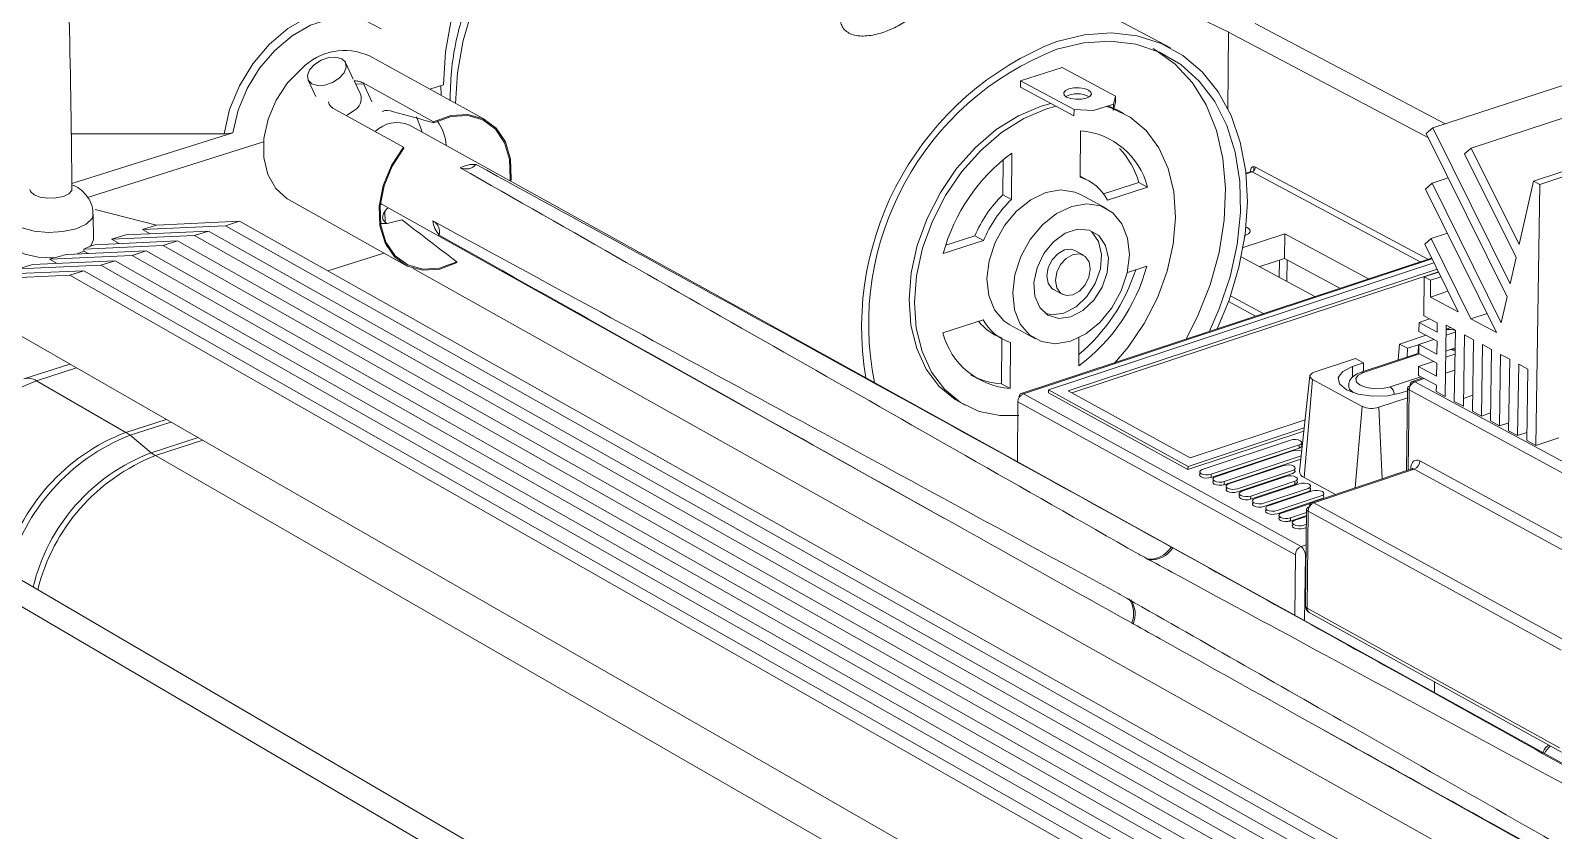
# Model space of a CAD drawing. Header units: millimetres. Extents: x -151 to 157, y -71 to 282.
# Drawn here: x -66.5 to 25.2, y 12.4 to 60.5 of the extents above; entities that cross this region are included whole.
import ezdxf

# ---------------------------------------------------------------- set-up
doc = ezdxf.new("R2010")
doc.units = ezdxf.units.MM

msp = doc.modelspace()

# ---------------------------------------------------------------- linework, layer by layer
at = {"color": 7, "linetype": 'Continuous', "lineweight": 15}
for p, q in [((2.138, 59.461), (-22.451, 72.536)), ((18.653, 54.898), (7.237, 60.934)), ((5.634, 60.418), (17.648, 54.054)), ((-39.082, 55.137), (-46.062, 58.988)), ((-47.035, 57.589), (-47.498, 58.583)), ((-6.883, 57.483), (-4.382, 58.286)), ((-4.382, 58.286), (-1.166, 56.565)), ((-49.756, 57.53), (-49.291, 56.536)), ((-46.589, 56.632), (-46.985, 57.483)), ((-46.42, 57.297), (-46.891, 57.282)), ((-42.204, 55.009), (-46.447, 57.357)), ((-6.883, 57.483), (-6.885, 57.102)), ((-3.669, 55.758), (-6.883, 57.483)), ((26.963, 57.609), (17.916, 54.658)), ((-0.995, 55.693), (-1.615, 55.973)), ((-1.304, 56.074), (-1.166, 56.565)), ((-1.166, 56.565), (-1.169, 56.184)), ((29.277, 56.398), (20.224, 53.436)), ((-48.258, 55.843), (-44.018, 53.489)), ((-42.204, 55.009), (-42.18, 54.957)), ((-0.674, 55.521), (-0.995, 55.693)), ((-54.29, 54.361), (-63.962, 51.305)), ((30.242, 13.884), (-43.66, 54.821)), ((-3.272, 54.473), (-3.294, 51.688)), ((17.916, 54.658), (17.523, 54.307)), ((22.563, 45.273), (17.916, 54.658)), ((33.04, 54.428), (23.978, 51.45)), ((33.425, 54.226), (24.363, 51.246)), ((20.224, 53.436), (19.83, 53.085)), ((23.102, 47.628), (20.224, 53.436)), ((-7.948, 50.625), (-7.933, 52.736)), ((-7.432, 50.345), (-7.412, 53.135)), ((-2.818, 51.486), (-3.294, 51.743)), ((-1.888, 50.677), (0.234, 51.367)), ((6.971, 52.016), (6.675, 51.919)), ((17.869, 51.321), (17.476, 50.972)), ((18.843, 51.64), (17.869, 51.321)), ((22.025, 42.924), (17.869, 51.321)), ((23.978, 51.45), (23.102, 47.628)), ((24.363, 51.246), (23.978, 51.45)), ((-7.948, 50.625), (-7.432, 50.345)), ((-1.719, 49.801), (-3.271, 50.64)), ((-1.649, 50.308), (0.751, 51.089)), ((24.114, 35.539), (24.363, 51.246)), ((-58.865, 48.806), (-62.553, 49.73)), ((-50.889, 50.313), (-43.934, 46.415)), ((-45.434, 50.009), (-45.308, 50.051)), ((-45.4, 50.091), (-11.508, 31.17)), ((-45.127, 49.614), (-45.124, 48.994)), ((-62.668, 47.921), (-62.681, 49.446)), ((-58.865, 48.806), (-59.711, 48.537)), ((-59.711, 48.537), (-54.726, 48.766)), ((-58.865, 48.806), (-53.878, 49.036)), ((-53.878, 49.036), (-54.726, 48.766)), ((-54.726, 48.766), (11.335, 11.552)), ((-53.878, 49.036), (12.2, 11.851)), ((-57.613, 47.847), (-62.591, 47.622)), ((-60.726, 48.214), (-61.573, 47.945)), ((-61.573, 47.945), (-56.593, 48.171)), ((-61.573, 47.945), (-61.12, 47.688)), ((-55.744, 48.442), (-60.726, 48.214)), ((-59.711, 48.537), (-59.259, 48.281)), ((-57.613, 47.847), (-58.463, 47.576)), ((-57.613, 47.847), (8.389, 10.536)), ((-55.744, 48.442), (-56.593, 48.171)), ((-56.593, 48.171), (9.43, 10.895)), ((-55.744, 48.442), (10.296, 11.194)), ((-11.536, 47.092), (-9.114, 47.879)), ((-11.387, 47.589), (-9.629, 48.16)), ((-9.629, 48.16), (-9.114, 47.879)), ((9.006, 48.282), (6.503, 47.461)), ((8.989, 46.788), (9.006, 48.282)), ((14.054, 45.569), (9.006, 48.282)), ((17.822, 47.99), (17.43, 47.643)), ((18.794, 48.31), (17.822, 47.99)), ((20.21, 43.162), (17.822, 47.99)), ((-65.308, 46.758), (-60.337, 46.979)), ((-65.075, 46.832), (-65.308, 46.758)), ((-65.308, 46.758), (-64.853, 46.499)), ((-59.485, 47.251), (-64.257, 47.037)), ((-63.238, 47.361), (-58.463, 47.576)), ((-63.237, 47.238), (-62.985, 47.094)), ((-62.591, 47.622), (-62.822, 47.548)), ((-59.485, 47.251), (-60.337, 46.979)), ((-60.337, 46.979), (5.609, 9.578)), ((-59.485, 47.251), (6.479, 9.878)), ((-58.463, 47.576), (7.521, 10.237)), ((-45.051, 47.591), (-44.654, 47.11)), ((17.839, 46.817), (-6.851, 38.674)), ((6.395, 46.896), (10.828, 44.505)), ((7.501, 46.299), (8.989, 46.788)), ((8.989, 46.788), (12.317, 44.996)), ((22.922, 46.842), (22.563, 45.273)), ((-63.238, 46.056), (-68.202, 45.839)), ((-66.328, 46.434), (-67.179, 46.164)), ((-67.179, 46.164), (-62.213, 46.382)), ((-61.36, 46.654), (-66.328, 46.434)), ((-63.238, 46.056), (-64.093, 45.783)), ((-63.238, 46.056), (2.648, 8.556)), ((-61.36, 46.654), (-62.213, 46.382)), ((-62.213, 46.382), (3.694, 8.917)), ((-61.36, 46.654), (4.565, 9.218)), ((27.214, 6.607), (-43.429, 46.197)), ((17.978, 46.535), (-5.201, 38.887)), ((18.171, 46.145), (-4.017, 38.819)), ((18.251, 45.983), (-3.801, 38.7)), ((9.135, 45.418), (9.15, 46.701)), ((18.256, 45.974), (17.403, 45.692)), ((-69.054, 45.568), (-64.093, 45.783)), ((-64.093, 45.783), (1.776, 8.256)), ((17.403, 45.692), (17.371, 43.349)), ((17.783, 45.489), (17.403, 45.692)), ((17.769, 44.473), (17.783, 45.489)), ((18.395, 45.691), (17.783, 45.489)), ((18.825, 44.822), (17.769, 44.473)), ((19.442, 43.574), (17.769, 44.473)), ((22.383, 44.49), (22.025, 42.924)), ((17.725, 43.158), (17.092, 42.948)), ((21.181, 43.484), (20.21, 43.162)), ((21.75, 42.336), (20.21, 43.162)), ((-7.538, 42.795), (-5.99, 41.947)), ((17.51, 42.173), (15.911, 41.642)), ((17.092, 42.948), (17.084, 42.402)), ((18.176, 42.365), (17.092, 42.948)), ((19.271, 42.352), (18.72, 42.169)), ((19.272, 42.484), (19.21, 38.19)), ((-8.024, 39.25), (-8.006, 41.957)), ((-7.51, 38.967), (-7.491, 41.738)), ((-3.372, 42.03), (-3.385, 40.326)), ((15.837, 40.688), (15.911, 41.642)), ((16.386, 41.385), (15.911, 41.642)), ((17.074, 41.622), (17.066, 41.077)), ((17.976, 41.922), (17.074, 41.622)), ((18.158, 41.038), (17.074, 41.622)), ((19.255, 41.286), (19.038, 41.331)), ((20.36, 41.899), (20.297, 37.603)), ((20.841, 37.309), (20.905, 41.606)), ((21.45, 41.313), (21.385, 37.015)), ((-64.084, 40.437), (-66.849, 39.551)), ((13.269, 40.765), (10.788, 39.942)), ((13.083, 40.288), (13.745, 40.508)), ((17.066, 41.096), (13.61, 39.947)), ((17.956, 40.597), (17.055, 40.297)), ((19.251, 41.028), (18.702, 40.845)), ((21.93, 36.72), (21.996, 41.02)), ((22.542, 40.727), (22.475, 36.425)), ((23.021, 36.13), (23.088, 40.433)), ((-66.096, 39.428), (-60.708, 36.327)), ((10.52, 39.72), (9.895, 33.984)), ((10.677, 39.513), (10.173, 33.613)), ((10.677, 39.513), (13.66, 37.892)), ((17.318, 39.606), (16.689, 39.397)), ((17.055, 40.297), (17.048, 39.752)), ((18.139, 39.712), (17.055, 40.297)), ((23.635, 40.139), (23.567, 35.835)), ((-8.024, 39.25), (-7.51, 38.967)), ((-5.201, 38.887), (-5.202, 38.696)), ((-5.202, 38.696), (3.186, 34.082)), ((-5.201, 38.887), (3.188, 34.273)), ((-4.017, 38.819), (3.324, 34.784)), ((16.395, 38.994), (16.327, 34.017)), ((33.18, 29.844), (16.491, 38.877)), ((16.831, 39.377), (33.524, 30.351)), ((-10.543, 38.138), (-10.225, 37.962)), ((9.65, 28.959), (-7.051, 38.165)), ((14.67, 37.834), (16.387, 38.407)), ((3.324, 34.784), (10.233, 37.086)), ((3.186, 34.082), (10.159, 36.407)), ((3.188, 34.273), (10.181, 36.604)), ((9.346, 35.861), (4.048, 34.094)), ((-8.959, 6.144), (-58.938, 34.925)), ((4.574, 33.612), (9.873, 35.381)), ((4.576, 33.803), (9.875, 35.572)), ((9.479, 35.206), (4.84, 33.658)), ((5.369, 33.367), (9.996, 34.913)), ((3.188, 34.273), (3.186, 34.082)), ((5.367, 33.176), (9.975, 34.715)), ((16.658, 34.127), (10.619, 32.102)), ((16.8, 34.108), (10.761, 32.082)), ((32.046, 25.805), (16.8, 34.108)), ((17.14, 34.608), (32.389, 26.311)), ((-79.324, 33.077), (-14.451, -4.974)), ((-12.685, -4.359), (-77.595, 33.633)), ((9.082, 33.673), (6.428, 32.785)), ((6.956, 32.302), (9.61, 33.191)), ((6.958, 32.494), (9.613, 33.382)), ((10.173, 33.613), (12.054, 32.583)), ((6.268, 32.644), (6.266, 32.453)), ((6.958, 32.494), (6.956, 32.302)), ((9.347, 30.988), (10.32, 31.314)), ((9.349, 31.18), (10.323, 31.506)), ((10.325, 31.698), (10.255, 25.872)), ((10.42, 31.58), (10.35, 25.753)), ((25.637, 23.225), (10.42, 31.58)), ((10.35, 25.753), (25.541, 17.347)), ((10.478, 25.49), (25.668, 17.082)), ((18.027, 21.311), (18.018, 20.655)), ((11.322, 18.424), (30.457, 7.741))]:
    msp.add_line(p, q, dxfattribs=at)
at = {"color": 8, "linetype": 'Continuous', "lineweight": 15}
for p, q in [((5.634, 60.418), (5.586, 55.802)), ((7.143, 52.32), (7.14, 52.06)), ((7.244, 52.291), (17.613, 46.743)), ((7.05, 52.005), (6.679, 51.884)), ((17.159, 46.593), (7.05, 52.005)), ((8.682, 45.662), (8.694, 46.691)), ((7.251, 43.325), (5.628, 44.204)), ((5.745, 44.536), (7.705, 43.475)), ((17.119, 41.048), (13.749, 39.928)), ((-63.678, 40.204), (-66.096, 39.428)), ((13.075, 39.621), (13.083, 40.288)), ((15.348, 39.062), (17.189, 39.675)), ((17.394, 39.565), (16.831, 39.377)), ((13.064, 38.754), (13.064, 38.769)), ((16.491, 38.877), (16.425, 34.049)), ((16.555, 39.135), (16.564, 39.137)), ((16.555, 39.122), (16.555, 39.135)), ((13.66, 37.892), (13.237, 32.98)), ((14.67, 37.834), (14.869, 33.527)), ((-60.708, 36.327), (-58.286, 37.11)), ((16.589, 34.104), (16.589, 34.126)), ((16.589, 34.126), (16.612, 34.112)), ((10.486, 31.841), (10.494, 31.843)), ((10.486, 31.83), (10.486, 31.841)), ((9.987, 29.455), (10.299, 29.56))]:
    msp.add_line(p, q, dxfattribs=at)
at = {"color": 144, "linetype": 'Continuous', "lineweight": 0}
for p, q in [((-46.447, 57.357), (-45.922, 56.228)), ((-42.428, 56.984), (-41.597, 57.247)), ((-41.762, 57.195), (-41.749, 56.609)), ((-3.672, 55.376), (-6.885, 57.102)), ((-1.304, 56.074), (-2.49, 55.691)), ((-1.169, 56.184), (-1.307, 55.693)), ((-1.307, 55.693), (-1.304, 56.074)), ((-3.672, 55.376), (-3.669, 55.758)), ((-3.669, 55.758), (-2.49, 55.691)), ((17.523, 54.307), (22.383, 44.49)), ((-63.017, 50.468), (-52.429, 53.819)), ((-44.018, 53.489), (-43.994, 53.437)), ((19.83, 53.085), (22.922, 46.842)), ((0.234, 51.367), (0.751, 51.089)), ((6.933, 52.003), (6.933, 52.009)), ((17.476, 50.972), (21.75, 42.336)), ((-45.006, 48.9), (-45.02, 48.907)), ((6.755, 48.657), (6.675, 48.7)), ((-62.822, 47.548), (-62.668, 47.921)), ((-63.238, 47.361), (-63.237, 47.238)), ((-45.192, 47.12), (-48.557, 46.041)), ((17.865, 46.763), (-6.717, 38.655)), ((-3.102, 46.987), (-3.619, 47.268)), ((17.43, 47.643), (19.442, 43.574)), ((-40.785, 46.54), (-40.845, 46.574)), ((0.708, 46.334), (-0.461, 45.951)), ((-4.896, 44.92), (-4.38, 44.638)), ((7.275, -0.514), (-69.03, 43.276)), ((-9.144, 43.108), (-11.563, 42.316)), ((17.371, 43.349), (18.184, 42.911)), ((17.084, 42.402), (18.169, 41.818)), ((18.184, 42.911), (18.176, 42.365)), ((18.668, 38.484), (18.729, 42.776)), ((18.991, 42.635), (18.726, 42.547)), ((18.729, 42.776), (19.272, 42.484)), ((19.754, 37.897), (19.816, 42.191)), ((19.816, 42.191), (20.36, 41.899)), ((16.379, 40.868), (16.386, 41.385)), ((16.386, 41.385), (17.046, 41.604)), ((17.039, 41.087), (17.046, 41.604)), ((18.169, 41.818), (18.158, 41.038)), ((19.257, 41.404), (18.707, 41.221)), ((20.905, 41.606), (21.45, 41.313)), ((13.745, 40.508), (13.269, 40.765)), ((13.738, 39.99), (13.745, 40.508)), ((17.066, 41.077), (18.15, 40.492)), ((18.15, 40.492), (18.139, 39.712)), ((21.996, 41.02), (22.542, 40.727)), ((23.088, 40.433), (23.635, 40.139)), ((17.048, 39.752), (18.131, 39.167)), ((19.238, 40.078), (18.688, 39.895)), ((-6.717, 38.655), (9.987, 29.455)), ((13.064, 38.754), (13.079, 38.758)), ((13.114, 38.722), (13.115, 38.733)), ((16.015, 38.701), (16.393, 38.827)), ((18.131, 39.167), (18.126, 38.777)), ((18.126, 38.777), (18.668, 38.484)), ((20.311, 38.558), (19.76, 38.374)), ((-7.051, 38.165), (-7.076, 34.556)), ((19.21, 38.19), (19.754, 37.897)), ((20.297, 37.603), (20.841, 37.309)), ((-58.002, 36.947), (-60.459, 36.152)), ((21.393, 37.493), (20.841, 37.309)), ((21.385, 37.015), (21.93, 36.72)), ((22.483, 36.905), (21.93, 36.72)), ((-59.188, 35.1), (-60.459, 36.152)), ((-59.188, 35.1), (-56.373, 36.012)), ((-56.088, 35.848), (-58.938, 34.925)), ((22.475, 36.425), (23.021, 36.13)), ((23.575, 36.316), (23.021, 36.13)), ((23.567, 35.835), (24.114, 35.539)), ((25.502, 36.006), (24.114, 35.539)), ((9.875, 35.572), (9.873, 35.381)), ((8.95, 34.33), (5.634, 33.222)), ((6.163, 32.931), (9.479, 34.04)), ((4.576, 33.803), (4.574, 33.612)), ((5.369, 33.367), (5.367, 33.176)), ((6.161, 32.739), (9.477, 33.848)), ((9.878, 33.237), (7.224, 32.348)), ((9.613, 33.382), (9.61, 33.191)), ((7.752, 31.864), (10.407, 32.754)), ((7.754, 32.056), (10.409, 32.946)), ((10.675, 32.8), (8.02, 31.91)), ((8.549, 31.426), (11.204, 32.317)), ((8.551, 31.618), (11.207, 32.509)), ((10.761, 32.082), (25.982, 23.733)), ((8.766, 31.206), (8.662, 31.171)), ((10.55, 32.053), (8.817, 31.472)), ((9.349, 31.18), (9.347, 30.988)), ((10.32, 31.27), (9.615, 31.033)), ((9.119, 30.95), (9.347, 31.027)), ((10.145, 30.548), (10.312, 30.604)), ((10.148, 30.741), (10.314, 30.796)), ((9.65, 28.959), (9.607, 25.314)), ((10.249, 28.924), (10.202, 24.985)), ((10.292, 28.938), (10.249, 28.924))]:
    msp.add_line(p, q, dxfattribs=at)
at = {"color": 7, "linetype": 'Continuous', "lineweight": 15, "flags": 128}
for points in [[(-19.236, 70.827), (-19.664, 71.529), (-20.669, 72.77), (-21.859, 73.774), (-23.209, 74.521), (-24.693, 74.994), (-26.281, 75.182), (-27.94, 75.083), (-29.637, 74.695), (-31.337, 74.028), (-33.004, 73.094), (-34.605, 71.912), (-36.105, 70.506), (-37.474, 68.904), (-38.684, 67.141), (-39.708, 65.252), (-40.526, 63.277), (-41.121, 61.256), (-41.48, 59.232), (-41.597, 57.247)], [(-54.806, 54.288), (-54.471, 55.752), (-53.889, 57.182), (-53.086, 58.511), (-52.098, 59.677), (-50.972, 60.628), (-49.76, 61.32), (-48.517, 61.722), (-47.3, 61.815), (-46.164, 61.596), (-45.163, 61.075)], [(-45.357, 60.613), (-46.284, 61.085), (-47.333, 61.282), (-48.455, 61.194), (-49.601, 60.824), (-50.719, 60.188), (-51.759, 59.316), (-52.674, 58.246), (-53.421, 57.026), (-53.968, 55.711), (-54.29, 54.361)], [(-4.711, 59.383), (-3.073, 59.77), (-1.475, 59.871), (0.049, 59.684), (1.466, 59.213), (2.748, 58.471), (3.866, 57.473), (4.798, 56.241), (5.524, 54.802), (6.03, 53.187), (6.305, 51.43), (6.344, 49.568), (6.146, 47.641), (5.717, 45.689), (5.065, 43.753), (4.473, 42.409)], [(-4.707, 59.856), (-3.048, 60.251), (-1.428, 60.362), (0.12, 60.189), (1.566, 59.734), (2.879, 59.01), (4.033, 58.03), (5.005, 56.815), (5.777, 55.392), (6.333, 53.788), (6.662, 52.036), (6.759, 50.173), (6.621, 48.235), (6.252, 46.261), (5.66, 44.292), (4.951, 42.567)], [(-50.136, 58.227), (-50.983, 57.362), (-51.671, 56.327), (-52.157, 55.185), (-52.411, 54.01), (-52.415, 52.874), (-52.171, 51.851), (-51.694, 51.005), (-51.014, 50.388), (-50.889, 50.313)], [(-4.114, 56.506), (-4.262, 56.629), (-4.288, 56.765), (-4.187, 56.894), (-3.974, 56.996), (-3.683, 57.056), (-3.357, 57.065), (-3.046, 57.02), (-2.797, 56.93), (-2.649, 56.808), (-2.623, 56.671), (-2.724, 56.542), (-2.936, 56.44), (-3.228, 56.38), (-3.554, 56.371), (-3.865, 56.416), (-4.114, 56.506)], [(-5.068, 56.126), (-5.646, 55.964), (-7.015, 55.385), (-8.346, 54.546), (-9.598, 53.473), (-10.732, 52.198), (-11.713, 50.76), (-12.511, 49.204), (-13.102, 47.578), (-13.467, 45.931), (-13.595, 44.314), (-13.483, 42.777), (-13.135, 41.367), (-12.561, 40.126), (-11.779, 39.093), (-10.814, 38.299), (-10.543, 38.138)], [(-4.747, 55.954), (-5.325, 55.792), (-6.695, 55.213), (-8.026, 54.373), (-9.278, 53.3), (-10.412, 52.024), (-11.393, 50.586), (-12.192, 49.03), (-12.782, 47.403), (-13.148, 45.756), (-13.276, 44.138), (-13.164, 42.601), (-12.816, 41.191), (-12.242, 39.95), (-11.46, 38.917), (-10.496, 38.123), (-9.377, 37.59), (-8.14, 37.335), (-6.987, 37.345)], [(-1.236, 40.486), (-0.416, 41.444), (0.555, 42.871), (1.347, 44.413), (1.935, 46.026), (2.301, 47.66), (2.435, 49.267), (2.331, 50.797), (1.994, 52.205), (1.431, 53.449), (0.661, 54.489), (-0.294, 55.295), (-1.405, 55.841), (-1.72, 55.94)], [(-42.899, 54.399), (-42.961, 54.637), (-43.239, 55.317)], [(-37.548, 51.435), (-37.533, 51.587), (-37.57, 52.764), (-37.877, 53.804), (-38.435, 54.635), (-39.204, 55.2), (-40.132, 55.46), (-41.156, 55.395), (-42.204, 55.009)], [(-42.18, 54.957), (-41.149, 55.332), (-40.143, 55.393), (-39.231, 55.136), (-38.475, 54.579), (-37.928, 53.761), (-37.625, 52.739), (-37.588, 51.582), (-37.599, 51.463)], [(-3.271, 50.64), (-3.612, 50.789), (-4.455, 50.92), (-5.363, 50.763), (-6.273, 50.329), (-7.125, 49.648), (-7.858, 48.767), (-8.423, 47.745), (-8.781, 46.652), (-8.908, 45.564), (-8.795, 44.555), (-8.45, 43.694), (-7.897, 43.039), (-7.538, 42.795)], [(-3.875, 41.823), (-2.967, 42.259), (-2.119, 42.94), (-1.388, 43.82), (-0.825, 44.84), (-0.466, 45.929), (-0.338, 47.015), (-0.448, 48.023), (-0.789, 48.885), (-1.339, 49.543), (-2.06, 49.951), (-2.903, 50.081), (-3.811, 49.923), (-4.723, 49.489), (-5.574, 48.807), (-6.308, 47.924), (-6.874, 46.901), (-7.233, 45.807), (-7.36, 44.718), (-7.247, 43.708), (-6.902, 42.846), (-6.349, 42.191), (-5.626, 41.787), (-4.782, 41.662), (-3.875, 41.823)], [(-3.864, 43.277), (-3.134, 43.657), (-2.481, 44.276), (-1.975, 45.066), (-1.672, 45.944), (-1.604, 46.814), (-1.778, 47.582), (-2.176, 48.165), (-2.755, 48.499), (-3.453, 48.548), (-4.193, 48.307), (-4.896, 47.801), (-5.485, 47.085), (-5.896, 46.237), (-6.084, 45.349), (-6.029, 44.518), (-5.737, 43.834), (-5.24, 43.371), (-4.592, 43.178), (-3.864, 43.277)], [(-4.277, 43.503), (-3.547, 43.882), (-2.894, 44.501), (-2.389, 45.292), (-2.086, 46.169), (-2.018, 47.039), (-2.192, 47.806), (-2.59, 48.389), (-2.631, 48.425)], [(-3.749, 44.601), (-3.347, 44.825), (-3.005, 45.199), (-2.774, 45.666), (-2.69, 46.155), (-2.766, 46.593), (-2.991, 46.911), (-3.329, 47.063), (-3.73, 47.024), (-4.133, 46.8), (-4.476, 46.426), (-4.707, 45.958), (-4.79, 45.468), (-4.714, 45.031), (-4.489, 44.713), (-4.151, 44.562), (-3.749, 44.601)], [(-5.428, 43.492), (-5.005, 43.404), (-4.277, 43.503)], [(10.788, 39.942), (10.687, 39.901), (10.608, 39.852), (10.553, 39.798), (10.524, 39.739), (10.522, 39.679), (10.548, 39.62), (10.6, 39.564), (10.677, 39.513)], [(13.083, 40.288), (12.498, 39.997), (12.225, 39.629), (12.305, 39.24), (12.726, 38.89), (13.426, 38.631), (14.297, 38.505), (15.206, 38.529), (16.015, 38.701)], [(13.749, 39.928), (13.43, 39.769), (13.281, 39.568), (13.324, 39.356), (13.555, 39.165), (13.936, 39.024), (14.411, 38.955), (14.907, 38.969), (15.348, 39.062)], [(16.589, 34.126), (16.602, 34.272), (16.634, 34.401), (16.686, 34.508), (16.755, 34.589), (16.838, 34.641), (16.932, 34.662), (17.034, 34.651), (17.14, 34.608)], [(6.266, 32.453), (6.283, 32.401), (6.359, 32.337), (6.486, 32.289), (6.644, 32.266), (6.809, 32.271), (6.956, 32.302)], [(6.428, 32.785), (6.321, 32.732), (6.271, 32.664), (6.285, 32.593), (6.361, 32.528), (6.488, 32.481), (6.646, 32.458), (6.811, 32.462), (6.958, 32.494)]]:
    msp.add_lwpolyline(points, dxfattribs=at)
at = {"color": 8, "linetype": 'Continuous', "lineweight": 15, "flags": 128}
for points in [[(-29.264, 72.974), (-30.914, 72.325), (-32.533, 71.416), (-34.087, 70.268), (-35.543, 68.901), (-36.873, 67.346), (-38.047, 65.633), (-39.041, 63.799), (-39.836, 61.881), (-40.413, 59.92), (-40.763, 57.955), (-40.877, 56.127)], [(-62.681, 49.446), (-62.753, 49.19), (-63.106, 48.848), (-63.713, 48.576), (-64.501, 48.406), (-65.374, 48.359), (-66.227, 48.44), (-66.956, 48.64), (-67.474, 48.934), (-67.717, 49.287), (-67.732, 49.396)], [(19.255, 41.245), (19.119, 41.283), (18.981, 41.312)]]:
    msp.add_lwpolyline(points, dxfattribs=at)
at = {"color": 144, "linetype": 'Continuous', "lineweight": 0, "flags": 128}
for points in [[(-47.881, 57.644), (-48.285, 57.386), (-48.74, 57.23), (-49.179, 57.2), (-49.533, 57.3), (-49.749, 57.516), (-49.794, 57.814), (-49.662, 58.149), (-49.372, 58.47), (-48.969, 58.728), (-48.514, 58.884), (-48.076, 58.914), (-47.722, 58.814), (-47.505, 58.598), (-47.459, 58.301), (-47.591, 57.966), (-47.881, 57.644)], [(3.077, 41.949), (3.755, 43.294), (4.513, 45.206), (5.055, 47.154), (5.369, 49.098), (5.448, 50.996), (5.29, 52.809), (4.898, 54.499), (4.28, 56.03), (3.449, 57.368), (2.421, 58.486), (1.218, 59.358), (1.091, 59.43)], [(-47.456, 55.397), (-47.374, 55.435), (-46.971, 55.693)], [(-44.018, 53.489), (-44.738, 52.393), (-45.233, 51.184), (-45.468, 49.946), (-45.429, 48.766), (-45.118, 47.726), (-44.556, 46.897), (-43.783, 46.336), (-42.853, 46.082), (-41.83, 46.152), (-40.785, 46.54)], [(-40.809, 46.592), (-41.837, 46.214), (-42.842, 46.149), (-43.756, 46.401), (-44.515, 46.953), (-45.067, 47.769), (-45.373, 48.791), (-45.413, 49.951), (-45.183, 51.168), (-44.699, 52.357), (-43.994, 53.437)], [(7.244, 52.291), (7.184, 52.314), (7.127, 52.32), (7.073, 52.307), (7.026, 52.276), (6.987, 52.229), (6.958, 52.167), (6.939, 52.092), (6.933, 52.009)], [(-66.484, 50.938), (-66.448, 50.814), (-66.24, 50.628), (-65.877, 50.491), (-65.414, 50.423), (-64.921, 50.436), (-64.474, 50.528), (-64.141, 50.683), (-63.972, 50.879), (-63.957, 50.962)], [(-45.369, 48.906), (-45.003, 48.9), (-44.106, 49.116)], [(6.574, 48.154), (6.625, 48.169), (6.832, 48.271), (6.93, 48.399), (6.903, 48.535), (6.755, 48.657)], [(-67.716, 47.87), (-67.686, 47.711), (-67.382, 47.348), (-66.789, 47.057), (-65.985, 46.877), (-65.075, 46.832)], [(-3.619, 47.268), (-3.846, 47.344), (-4.247, 47.305), (-4.65, 47.081), (-4.993, 46.707), (-5.224, 46.24), (-5.307, 45.75), (-5.231, 45.313), (-5.006, 44.994), (-4.896, 44.92)], [(16.831, 39.377), (16.778, 39.398), (16.727, 39.404), (16.68, 39.393), (16.638, 39.367), (16.604, 39.326), (16.578, 39.272), (16.562, 39.208), (16.555, 39.135)], [(-6.717, 38.655), (-6.768, 38.676), (-6.816, 38.681), (-6.862, 38.67), (-6.901, 38.645), (-6.934, 38.605), (-6.959, 38.552), (-6.974, 38.489), (-6.98, 38.417)], [(13.105, 38.74), (12.912, 38.925), (12.843, 39.134)], [(16.491, 38.877), (16.445, 38.907), (16.413, 38.941), (16.397, 38.977), (16.398, 39.013), (16.415, 39.048), (16.448, 39.081), (16.495, 39.11), (16.555, 39.135)], [(9.875, 35.572), (9.981, 35.625), (10.031, 35.692), (10.017, 35.763), (9.941, 35.826), (9.814, 35.873), (9.657, 35.896), (9.492, 35.892), (9.346, 35.861)], [(9.873, 35.381), (9.979, 35.434), (10.029, 35.501), (10.014, 35.572), (9.968, 35.617)], [(4.048, 34.094), (3.941, 34.04), (3.891, 33.973), (3.904, 33.902), (3.98, 33.838), (4.106, 33.791), (4.264, 33.768), (4.429, 33.772), (4.576, 33.803)], [(9.479, 34.04), (9.586, 34.093), (9.636, 34.16), (9.622, 34.231), (9.545, 34.295), (9.419, 34.342), (9.261, 34.366), (9.096, 34.361), (8.95, 34.33)], [(9.477, 33.848), (9.584, 33.902), (9.634, 33.969), (9.619, 34.04), (9.573, 34.085)], [(3.954, 33.859), (3.939, 33.849), (3.889, 33.781), (3.902, 33.71), (3.978, 33.646), (4.104, 33.599), (4.262, 33.576), (4.427, 33.58), (4.574, 33.612)], [(4.746, 33.423), (4.731, 33.413), (4.681, 33.346), (4.695, 33.274), (4.771, 33.21), (4.897, 33.163), (5.055, 33.14), (5.22, 33.144), (5.367, 33.176)], [(4.84, 33.658), (4.733, 33.605), (4.683, 33.537), (4.697, 33.466), (4.773, 33.402), (4.899, 33.355), (5.057, 33.331), (5.222, 33.336), (5.369, 33.367)], [(5.634, 33.222), (5.527, 33.168), (5.477, 33.101), (5.49, 33.03), (5.566, 32.965), (5.693, 32.918), (5.851, 32.895), (6.016, 32.899), (6.163, 32.931)], [(9.613, 33.382), (9.719, 33.436), (9.769, 33.503), (9.755, 33.574), (9.679, 33.638), (9.552, 33.686), (9.394, 33.709), (9.229, 33.704), (9.082, 33.673)], [(9.61, 33.191), (9.717, 33.244), (9.767, 33.312), (9.753, 33.383), (9.707, 33.428)], [(10.409, 32.946), (10.516, 32.999), (10.566, 33.067), (10.551, 33.138), (10.475, 33.202), (10.348, 33.249), (10.19, 33.273), (10.025, 33.268), (9.878, 33.237)], [(10.407, 32.754), (10.513, 32.808), (10.563, 32.875), (10.549, 32.946), (10.503, 32.991)], [(5.539, 32.987), (5.525, 32.977), (5.475, 32.909), (5.488, 32.838), (5.564, 32.774), (5.691, 32.726), (5.849, 32.703), (6.014, 32.708), (6.161, 32.739)], [(7.129, 32.113), (7.114, 32.102), (7.064, 32.035), (7.078, 31.963), (7.154, 31.899), (7.281, 31.852), (7.439, 31.828), (7.605, 31.833), (7.752, 31.864)], [(7.224, 32.348), (7.117, 32.294), (7.066, 32.227), (7.08, 32.155), (7.157, 32.091), (7.283, 32.044), (7.442, 32.02), (7.607, 32.025), (7.754, 32.056)], [(10.761, 32.082), (10.708, 32.103), (10.657, 32.109), (10.61, 32.099), (10.569, 32.073), (10.534, 32.032), (10.509, 31.978), (10.492, 31.914), (10.486, 31.841)], [(11.207, 32.509), (11.313, 32.562), (11.363, 32.63), (11.349, 32.701), (11.272, 32.765), (11.145, 32.813), (10.987, 32.836), (10.822, 32.831), (10.675, 32.8)], [(11.204, 32.317), (11.311, 32.371), (11.361, 32.438), (11.346, 32.51), (11.301, 32.554)], [(7.925, 31.675), (7.911, 31.665), (7.86, 31.597), (7.874, 31.525), (7.951, 31.461), (8.078, 31.413), (8.236, 31.39), (8.401, 31.395), (8.549, 31.426)], [(8.02, 31.91), (7.913, 31.857), (7.863, 31.789), (7.877, 31.717), (7.953, 31.653), (8.08, 31.605), (8.238, 31.582), (8.404, 31.587), (8.551, 31.618)], [(8.722, 31.237), (8.708, 31.226), (8.658, 31.158), (8.672, 31.087), (8.748, 31.022), (8.875, 30.975), (9.034, 30.952), (9.199, 30.956), (9.347, 30.988)], [(8.817, 31.472), (8.71, 31.418), (8.66, 31.35), (8.674, 31.279), (8.75, 31.214), (8.877, 31.167), (9.036, 31.144), (9.201, 31.148), (9.349, 31.18)], [(10.486, 31.841), (10.426, 31.816), (10.378, 31.786), (10.345, 31.753), (10.327, 31.718), (10.326, 31.681), (10.342, 31.645), (10.373, 31.611), (10.42, 31.58)], [(9.521, 30.798), (9.506, 30.787), (9.456, 30.719), (9.47, 30.648), (9.546, 30.583), (9.674, 30.536), (9.832, 30.512), (9.998, 30.517), (10.145, 30.548)], [(9.615, 31.033), (9.508, 30.979), (9.458, 30.912), (9.472, 30.84), (9.549, 30.775), (9.676, 30.728), (9.834, 30.704), (10, 30.709), (10.148, 30.741)]]:
    msp.add_lwpolyline(points, dxfattribs=at)
at = {"color": 7, "linetype": 'Continuous', "lineweight": 15}
for centre, radius, start, end in [((-17.175, 14.778), 51.022, 63.44566, 80.01915), ((2.068, 42.621), 18.519, 111.45959, 189.35059), ((-47.547, 55.657), 3.648, 65.97788, 135.20835), ((1.753, 42.821), 17.779, 111.31807, 191.3547), ((-0.827, 44.213), 11.089, 126.43325, 164.95615), ((-4.188, 48.952), 2.878, 28.09854, 71.90394), ((-2.772, 45.289), 7.434, 134.12149, 157.27571), ((-2.252, 45.005), 7.439, 134.12786, 157.27401), ((-10.003, 49.232), 11.096, 306.61374, 344.86011), ((-10.607, 49.551), 11.189, 310.23267, 342.12199), ((-7.206, 43.462), 4.505, 194.73079, 266.13312), ((18.814, 41.017), 1.507, 72.32869, 93.38484), ((-7.804, 43.585), 4.34, 241.36598, 267.08803), ((14.242, 39.196), 1.427, 245.94148, 287.48089), ((10.308, 34.004), 0.413, 182.71852, 250.99127), ((10.686, 25.867), 0.431, 179.31871, 241.03544)]:
    msp.add_arc(centre, radius, start, end, dxfattribs=at)
at = {"color": 144, "linetype": 'Continuous', "lineweight": 0}
for centre, radius, start, end in [((-47.41, 56.419), 0.849, 301.16077, 14.51736), ((-3.468, 55.219), 1.486, 61.25014, 117.51641), ((-44.99, 54.898), 0.81, 63.02926, 112.67308), ((-44.236, 53.404), 2.807, 3.75588, 36.0878), ((-44.399, 53.121), 1.854, 66.52475, 135.10116), ((-3.623, 49.972), 4.515, 14.31966, 85.53484), ((-4.717, 49.913), 5.161, 16.36261, 42.80809), ((-39.752, 50.605), 1.851, 86.69396, 117.06485), ((-40.254, 52.991), 0.812, 245.24235, 318.51646), ((6.931, 52.295), 0.314, 292.31012, 359.18016), ((6.998, 51.92), 0.0991, 58.68817, 105.90908), ((-40.556, 49.324), 1.722, 189.02053, 220.89887), ((-42.619, 48.371), 0.781, 347.13425, 56.87569), ((-69.468, 66.073), 19.736, 282.85919, 285.30707), ((-64.531, 49.747), 2.823, 288.15607, 297.27074), ((-64.293, 50.266), 3.09, 289.95985, 298.42489), ((-6.617, 44.475), 2.873, 208.41342, 252.30205), ((-7.157, 44.713), 2.823, 216.87155, 252.50614), ((-6.513, 38.157), 0.538, 112.26519, 179.19415), ((17.044, 38.867), 0.554, 112.6666, 178.94542), ((-61.616, 34.768), 1.804, 50.13199, 59.80755), ((-55.086, 24.334), 11.521, 110.85828, 166.53806), ((-54.658, 24.028), 11.708, 111.44623, 166.01646), ((-58.028, 36.49), 1.811, 230.13368, 239.79673), ((9.734, 34.377), 0.868, 70.26361, 107.12157), ((16.586, 34.619), 0.554, 292.74669, 358.88885), ((10.975, 31.57), 0.555, 112.66809, 178.93655), ((0.861, 30.245), 1.55, 264.69502, 328.07883), ((0.95, 30.198), 1.555, 265.33958, 328.01449), ((10.199, 28.948), 0.55, 112.69337, 178.91797), ((9.617, 28.943), 0.632, 358.29319, 54.20764), ((-1.598, 25.44), 1.515, 337.38241, 34.53677), ((-1.506, 25.388), 1.516, 337.39157, 34.43189)]:
    msp.add_arc(centre, radius, start, end, dxfattribs=at)
at = {"color": 8, "linetype": 'Continuous', "lineweight": 15}
for centre, radius, start, end in [((-61.703, 28.131), 12.122, 111.25025, 165.35367), ((-66.607, 38.662), 0.921, 56.32503, 105.21239), ((13.658, 39.781), 0.173, 58.35534, 106.08693), ((14.99, 38.558), 0.618, 4.35937, 54.59646), ((-56.457, 25.138), 11.969, 110.80708, 165.89716), ((-56.02, 24.823), 12.168, 111.3957, 165.36999), ((16.707, 33.958), 0.177, 58.19204, 106.18342), ((10.4, 25.89), 0.145, 186.94911, 249.95681), ((10.634, 25.728), 0.285, 175.02783, 236.7447), ((25.714, 16.513), 1.178, 127.05076, 156.15595)]:
    msp.add_arc(centre, radius, start, end, dxfattribs=at)
at = {"color": 7, "linetype": 'Continuous', "lineweight": 15}
for points, knots in [([(-63.957, 50.962), (-63.979, 52.814), (-64.04, 58.195), (-64.264, 67.201), (-64.681, 78.027), (-65.261, 88.983), (-66.002, 100.059), (-66.905, 111.248), (-67.971, 122.539), (-69.199, 133.922), (-70.589, 145.387), (-72.142, 156.925), (-73.856, 168.524), (-75.73, 180.175), (-77.765, 191.867), (-79.957, 203.588), (-82.307, 215.328), (-84.812, 227.076), (-87.471, 238.82), (-90.28, 250.55), (-93.24, 262.253), (-96.009, 272.678), (-97.826, 279.184), (-98.562, 281.818)], [0, 0, 0, 0, 0.026046, 0.075542, 0.125037, 0.174531, 0.224024, 0.273516, 0.323007, 0.372497, 0.421986, 0.471475, 0.520963, 0.570451, 0.619938, 0.669425, 0.718911, 0.768397, 0.817884, 0.86737, 0.916856, 0.966342, 1, 1, 1, 1]), ([(-22.385, 72.478), (-22.738, 72.661), (-23.528, 73.07), (-24.881, 73.423), (-26.386, 73.581), (-27.924, 73.489), (-29.053, 73.252), (-29.951, 72.985), (-30.876, 72.658), (-32.216, 72.021), (-33.736, 71.05), (-35.178, 69.873), (-36.515, 68.512), (-37.723, 66.992), (-38.78, 65.341), (-39.668, 63.588), (-40.371, 61.764), (-40.87, 59.902), (-41.173, 58.056), (-41.193, 56.862), (-41.203, 56.278)], [0, 0, 0, 0, 0.04746, 0.106055, 0.164773, 0.223942, 0.281543, 0.292649, 0.326318, 0.387266, 0.448431, 0.509812, 0.571291, 0.632794, 0.694311, 0.755855, 0.817448, 0.879108, 0.940857, 1, 1, 1, 1]), ([(-16.769, 62.718), (-16.897, 62.631), (-17.012, 62.539), (-17.219, 62.343), (-17.312, 62.239), (-17.471, 62.022), (-17.537, 61.912), (-17.64, 61.688), (-17.678, 61.573), (-17.723, 61.348), (-17.73, 61.238), (-17.713, 61.024), (-17.689, 60.919), (-17.607, 60.728), (-17.551, 60.64), (-17.405, 60.483), (-17.315, 60.414), (-17.111, 60.303), (-16.995, 60.26), (-16.74, 60.2), (-16.604, 60.184), (-16.316, 60.176), (-16.164, 60.185), (-15.856, 60.224), (-15.697, 60.254), (-15.378, 60.333), (-15.22, 60.381), (-14.904, 60.492), (-14.746, 60.556), (-14.442, 60.693), (-14.295, 60.767), (-14.011, 60.924), (-13.874, 61.008), (-13.747, 61.095)], [0, 0, 0, 0, 0.0625, 0.0625, 0.125, 0.125, 0.1875, 0.1875, 0.25, 0.25, 0.3125, 0.3125, 0.375, 0.375, 0.4375, 0.4375, 0.5, 0.5, 0.5625, 0.5625, 0.625, 0.625, 0.6875, 0.6875, 0.75, 0.75, 0.8125, 0.8125, 0.875, 0.875, 0.9375, 0.9375, 1, 1, 1, 1]), ([(-54.806, 54.288), (-55.671, 54.288), (-58.736, 54.287), (-61.8, 54.292), (-64.001, 54.295)], [0, 0, 0, 0, 0.282065, 1, 1, 1, 1]), ([(0.233, 28.987), (-6.762, 32.972), (-13.68, 36.912), (-27.29, 44.665), (-33.985, 48.479), (-40.594, 52.253)], [0, 0, 0, 0, 0.5, 0.5, 1, 1, 1, 1]), ([(-62.711, 49.446), (-62.706, 49.557), (-62.692, 49.883), (-62.907, 50.371), (-63.273, 50.818), (-63.618, 51.084), (-63.845, 51.169), (-63.904, 51.191)], [0, 0, 0, 0, 0.1453857, 0.4263737, 0.6738068, 0.9148644, 1, 1, 1, 1]), ([(13.61, 39.947), (13.514, 39.911), (13.273, 39.818), (13.011, 39.608), (12.847, 39.338), (12.858, 39.181), (12.861, 39.135)], [0, 0, 0, 0, 0.240412, 0.607387, 0.883799, 1, 1, 1, 1]), ([(16.71, 34.158), (16.711, 34.16), (16.714, 34.165), (16.684, 34.133), (16.664, 34.132), (16.659, 34.131)], [0, 0, 0, 0, 0.208033, 0.831038, 1, 1, 1, 1]), ([(0.326, 28.935), (0.953, 28.597), (4.447, 26.707), (14.198, 21.434), (23.462, 16.427), (29.857, 12.97)], [0, 0, 0, 0, 0.065075, 0.361789, 1, 1, 1, 1]), ([(-0.107, 24.805), (0.507, 24.463), (3.929, 22.551), (14.043, 16.903), (23.678, 11.557), (30.517, 7.762)], [0, 0, 0, 0, 0.0614849, 0.3418285, 1, 1, 1, 1]), ([(24.914, 17.5), (24.881, 17.483), (24.76, 17.421), (24.618, 17.26), (24.556, 17.105), (24.532, 17.047)], [0, 0, 0, 0, 0.1856761, 0.6908394, 1, 1, 1, 1])]:
    msp.add_open_spline(points, degree=3, knots=knots, dxfattribs=at)
at = {"color": 144, "linetype": 'Continuous', "lineweight": 0}
for points, knots in [([(-46.447, 57.357), (-46.539, 57.399), (-46.69, 57.469), (-46.902, 57.479), (-46.985, 57.483)], [0, 0, 0, 0, 0.606845, 1, 1, 1, 1]), ([(-48.52, 56.222), (-48.518, 56.194), (-48.508, 56.064), (-48.401, 55.936), (-48.29, 55.863), (-48.258, 55.843)], [0, 0, 0, 0, 0.161558, 0.761372, 1, 1, 1, 1]), ([(-39.645, 52.453), (-32.83, 48.725), (-25.964, 44.951), (-12.031, 37.276), (-4.962, 33.374), (2.176, 29.426)], [0, 0, 0, 0, 0.5, 0.5, 1, 1, 1, 1]), ([(-45.02, 48.907), (-45.084, 48.952), (-45.22, 49.048), (-45.288, 49.248), (-45.23, 49.486), (-45.099, 49.692), (-44.975, 49.808), (-44.944, 49.837)], [0, 0, 0, 0, 0.207512, 0.440099, 0.678783, 0.92167, 1, 1, 1, 1]), ([(-42.257, 49.054), (-35.572, 45.426), (-28.807, 41.747), (-15.054, 34.269), (-8.064, 30.469), (-0.995, 26.627)], [0, 0, 0, 0, 0.5, 0.5, 1, 1, 1, 1]), ([(-0.2, 24.857), (-7.324, 28.832), (-14.373, 32.772), (-28.255, 40.547), (-35.089, 44.382), (-41.858, 48.197)], [0, 0, 0, 0, 0.5, 0.5, 1, 1, 1, 1]), ([(30.204, 13.826), (25.538, 16.431), (16.172, 21.658), (6.914, 26.796), (2.27, 29.374)], [0, 0, 0, 0, 0.493017, 1, 1, 1, 1]), ([(31.466, 8.093), (25.333, 11.595), (14.46, 17.803), (3.776, 23.904), (-0.902, 26.575)], [0, 0, 0, 0, 0.5571624, 1, 1, 1, 1])]:
    msp.add_open_spline(points, degree=3, knots=knots, dxfattribs=at)
at = {"color": 7, "linetype": 'Continuous', "lineweight": 15}
for points in [[(-44.622, 55.62), (-43.813, 55.405), (-42.998, 55.182), (-42.18, 54.957)], [(-54.29, 54.361), (-54.439, 54.314), (-54.62, 54.288), (-54.806, 54.288)]]:
    msp.add_open_spline(points, degree=3, dxfattribs=at)
at = {"color": 144, "linetype": 'Continuous', "lineweight": 0}
for points in [[(-44.106, 49.116), (-43.007, 48.271), (-41.909, 47.431), (-40.809, 46.592)], [(2.176, 29.426), (2.208, 29.409), (2.239, 29.391), (2.27, 29.374)], [(0.326, 28.935), (0.295, 28.952), (0.263, 28.97), (0.233, 28.987)], [(-0.995, 26.627), (-0.964, 26.61), (-0.933, 26.593), (-0.902, 26.575)], [(-0.107, 24.805), (-0.138, 24.822), (-0.169, 24.84), (-0.2, 24.857)]]:
    msp.add_open_spline(points, degree=3, dxfattribs=at)

doc.saveas('drawing.dxf')
